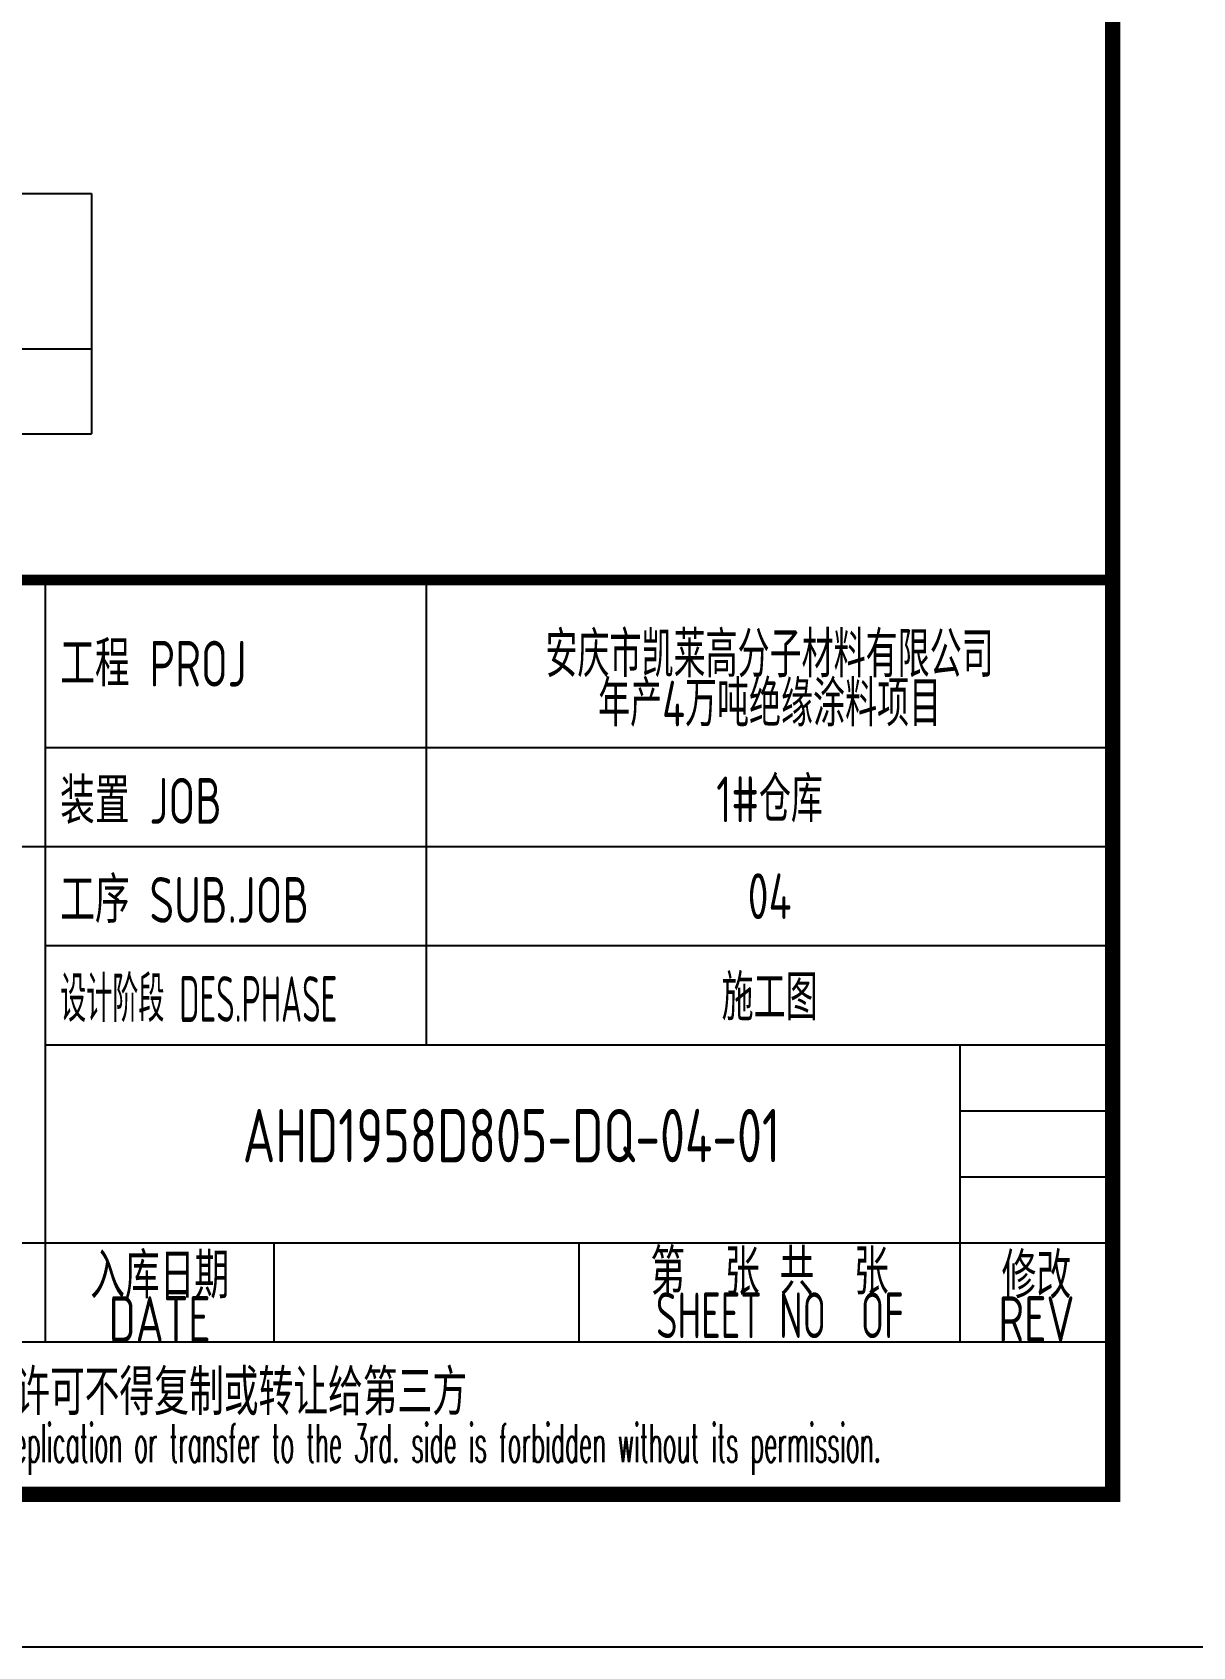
# Model space of a CAD drawing. Extents: x 4532298 to 10139194, y -639876 to -207028.
# Drawn here: x 4635256 to 4642867, y -282498 to -271905 of the extents above; entities that cross this region are included whole.
import ezdxf
from ezdxf.enums import TextEntityAlignment as Align

# ---------------------------------------------------------------- set-up
doc = ezdxf.new("R2010")
doc.units = 0
doc.header["$LTSCALE"] = 1000
doc.header["$MEASUREMENT"] = 0
doc.layers.get('0').update_dxf_attribs({"linetype": 'CONTINUOUS'})
for name, color, linetype in [('AXIS', 3, 'CONTINUOUS'), ('PUB_TITLE', 4, 'CONTINUOUS'), ('电气', 3, 'CONTINUOUS')]:
    doc.layers.add(name, color=color, linetype=linetype)
doc.styles.add('ECEC_TQ', font='txt_l.shx', dxfattribs={"bigfont": 'hztxt_l.shx'})
doc.styles.add('sceie', font='sceie.shx', dxfattribs={"width": 0.7, "bigfont": 'sceic.shx'})
doc.styles.add('TSSD_Rein', font='Tssdeng.shx', dxfattribs={"width": 0.7, "bigfont": 'hztxt.shx'})

msp = doc.modelspace()

# ---------------------------------------------------------------- linework, layer by layer
for p, q in [((4635341.8, -280498.2), (4635341.8, -275498.2)), ((4637841.8, -278548.2), (4637841.8, -275498.2)), ((4642341.8, -281498.2), (4642341.8, -275498.2)), ((4635341.8, -276598.2), (4642341.8, -276598.2)), ((4624341.8, -277248.2), (4635341.8, -277248.2)), ((4635341.8, -277248.2), (4642341.8, -277248.2)), ((4635341.8, -277898.2), (4642341.8, -277898.2)), ((4635341.8, -278548.2), (4642341.8, -278548.2)), ((4641341.8, -280498.2), (4641341.8, -278548.2)), ((4641341.8, -278981.5), (4642341.8, -278981.5)), ((4641341.8, -279414.8), (4642341.8, -279414.8)), ((4629841.8, -279848.2), (4642341.8, -279848.2)), ((4636841.8, -280498.2), (4636841.8, -279848.2)), ((4638841.8, -280498.2), (4638841.8, -279848.2)), ((4624341.8, -280498.2), (4642341.8, -280498.2)), ((4624341.8, -281498.2), (4642341.8, -281498.2))]:
    msp.add_line(p, q)
at = {"const_width": 70}
msp.add_lwpolyline([(4642341.8, -275498.2), (4624341.8, -275498.2)], dxfattribs=at)
at = {"layer": 'PUB_TITLE'}
msp.add_lwpolyline([(4583941.8, -282498.2), (4643341.8, -282498.2), (4643341.8, -240498.2), (4583941.8, -240498.2)], close=True, dxfattribs=at)
at = {"layer": 'PUB_TITLE', "const_width": 100}
msp.add_lwpolyline([(4586441.8, -281498.2), (4642341.8, -281498.2), (4642341.8, -241498.2), (4586441.8, -241498.2)], close=True, dxfattribs=at)
at = {"layer": '电气', "color": 3}
for p, q in [((4627212.1, -272962.3), (4635645.3, -272962.3)), ((4635645.3, -272962.3), (4635645.3, -274539.4)), ((4627212.1, -273982.1), (4635645.3, -273982.1)), ((4627212.1, -274539.4), (4635645.3, -274539.4))]:
    msp.add_line(p, q, dxfattribs=at)

# ---------------------------------------------------------------- texts
at = {"style": 'sceie'}
for s, width, p in [('工程 PROJ', 0.8, (4635438.7, -276198.2)), ('装置 JOB', 0.8, (4635438.7, -277098.2)), ('工序 SUB.JOB', 0.8, (4635438.7, -277748.2)), ('设计阶段 DES.PHASE', 0.6, (4635438.7, -278398.2))]:
    msp.add_text(s, height=300, dxfattribs=dict(at, width=width)).set_placement(p)
for s, height, style, width, p in [('第  张 共  张', 300, 'sceie', 0.8, (4640091.8, -280023.2)), ('入库日期', 300, 'sceie', 0.8, (4636091.8, -280048.2)), ('修改', 300, 'sceie', 0.8, (4641841.8, -280048.2)), ('SHEET NO  OF  ', 300, 'sceie', 0.7, (4640273.2, -280323.2)), ('DATE', 300, 'sceie', 0.8, (4636091.8, -280348.2)), ('REV', 300, 'sceie', 0.8, (4641841.8, -280348.2)), ('本文件专有权属安徽华东化工医药工程有限责任公司所有,未经许可不得复制或转让给第三方', 300, 'sceie', 0.8, (4633512.9, -280847.1)), ('The proprietary right of this document belongs to Anhui Huadong Chemical And Medical Engineering  Co.,Ltd.  and any replication or transfer to the 3rd. side is forbidden without its permission. ', 250, 'ECEC_TQ', 0.45, (4633341.8, -281198.2))]:
    msp.add_text(s, height=height, dxfattribs=dict(style=style, width=width)).set_placement(p, align=Align.MIDDLE)
at = {"style": 'sceie', "width": 0.8}
msp.add_attdef('AHD1958D805-DQ-04-01', text='200320-02-040', height=350, dxfattribs=at).set_placement((4638398.5, -279144.4), align=Align.MIDDLE)
at = {"layer": 'AXIS', "style": 'TSSD_Rein', "width": 0.7}
for s, p in [('安庆市凯莱高分子材料有限公司', (4640091.8, -275970.6)), ('年产4万吨绝缘涂料项目', (4640091.8, -276293.6)), ('1#仓库', (4640091.8, -276923.2)), ('04', (4640091.8, -277573.2)), ('施工图', (4640091.8, -278223.2))]:
    msp.add_text(s, height=300, dxfattribs=at).set_placement(p, align=Align.MIDDLE)

doc.saveas('drawing.dxf')
